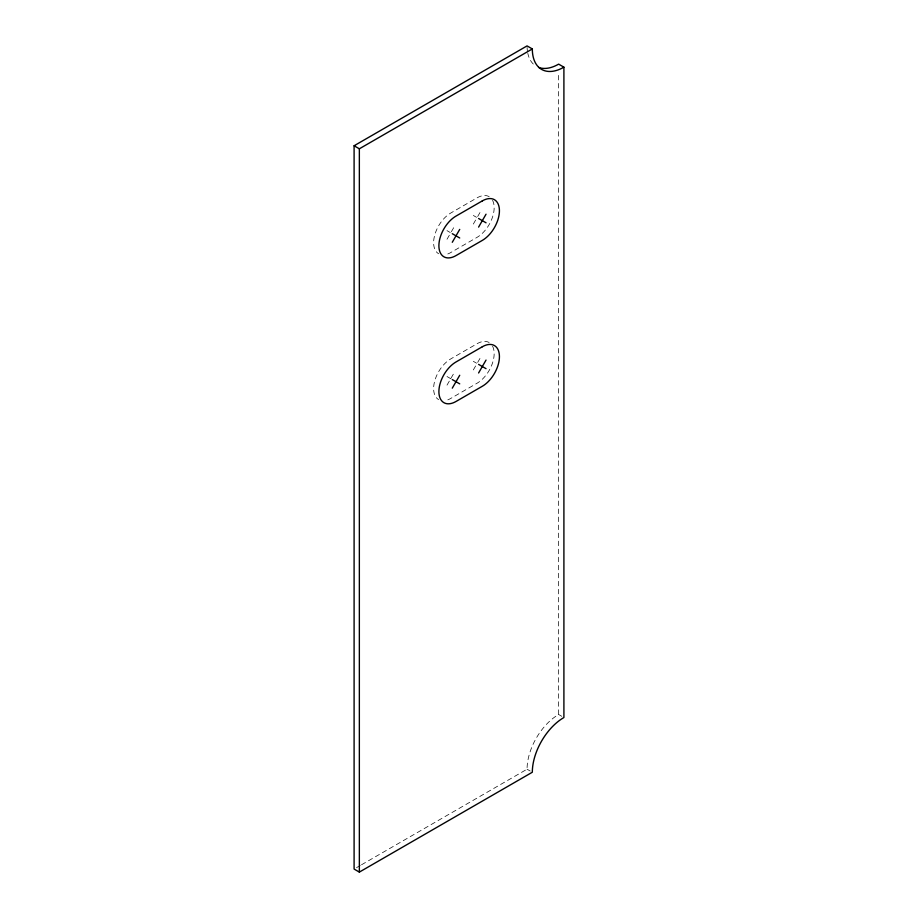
<?xml version="1.0" encoding="UTF-8"?>
<svg xmlns="http://www.w3.org/2000/svg" width="918" height="918" viewBox="0 0 918 918"><rect width="100%" height="100%" fill="white"/><g stroke="black" fill="none" stroke-linecap="round" stroke-linejoin="round"><path stroke-width="0.69" stroke-dasharray="4.59 3.44" d="M447.009 239.254L450.738 232.805L447.009 230.647M451.358 231.726L454.456 226.356M473.332 224.049L477.05 217.612L473.332 215.455M477.67 216.533L480.78 211.163M447.009 385.124L454.456 372.226M473.332 369.931L477.05 363.482L473.332 361.336M477.67 362.403L480.78 357.033M356.563 867.636L360.269 865.49M361.508 864.779L527.058 769.204A44.661 25.784 -60 0 1 558.649 714.491L558.649 72.729M447.009 376.529L450.738 378.675M558.649 714.491L561.805 716.315M527.058 769.204L530.214 771.017M533.289 64.042A44.661 25.784 -60 0 1 527.816 53.37M527.54 51.947A44.661 25.784 -60 0 1 527.093 47.449M492.553 346.178A24.189 13.965 -60 0 1 477.05 383.242L450.738 398.435A24.189 13.965 -60 0 1 446.309 400.317M489.156 342.529A24.189 13.965 -60 0 0 477.05 343.734L450.738 358.927A24.189 13.965 -60 0 0 434.925 380.247A24.189 13.965 -60 0 0 438.643 399.628M492.553 200.308A24.189 13.965 -60 0 1 477.05 237.36L450.738 252.553A24.189 13.965 -60 0 1 446.309 254.435M489.156 196.659A24.189 13.965 -60 0 0 477.05 197.852L450.738 213.045A24.189 13.965 -60 0 0 434.925 234.365A24.189 13.965 -60 0 0 438.643 253.758"/><path stroke-width="1.38" d="M452.276 242.283L459.723 229.397M478.599 227.09L486.035 214.204M452.276 388.165L459.723 375.267M478.599 372.972L486.035 360.074M354.096 145.767L527.058 45.9L532.325 48.941A44.661 25.784 -60 0 0 563.904 67.175L563.904 717.532A44.661 25.784 -60 0 0 532.325 772.233L359.351 872.1L354.096 869.059L354.096 145.767L359.351 148.796L532.325 48.941M563.904 67.175L558.649 64.134A44.661 25.784 -60 0 1 538.579 67.416M478.599 218.495L486.035 222.799M452.276 233.688L459.723 237.992M478.599 364.377L486.035 368.669M452.276 379.57L459.723 383.862M359.351 148.796L359.351 872.1M482.317 200.893L456.005 216.086A24.189 13.965 -60 0 0 438.896 245.714A24.189 13.965 -60 0 0 456.005 255.594L482.317 240.401A24.189 13.965 -60 0 0 499.426 210.773A24.189 13.965 -60 0 0 482.317 200.893M482.317 346.763L456.005 361.967A24.189 13.965 -60 0 0 438.896 391.596A24.189 13.965 -60 0 0 456.005 401.476L482.317 386.271A24.189 13.965 -60 0 0 499.426 356.643A24.189 13.965 -60 0 0 482.317 346.763"/></g></svg>
